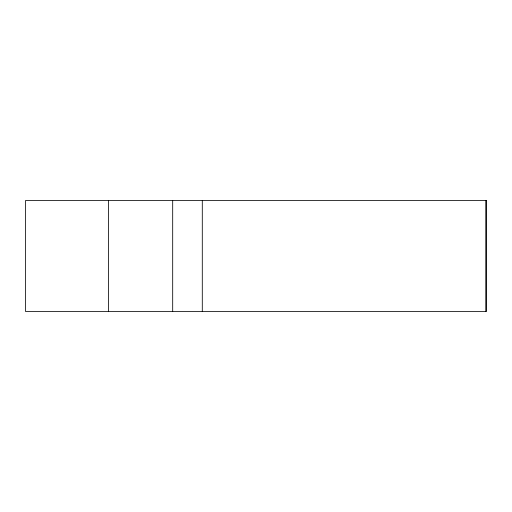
<?xml version="1.0" encoding="UTF-8"?>
<svg xmlns="http://www.w3.org/2000/svg" width="512" height="512" viewBox="0 0 512 512"><rect width="100%" height="100%" fill="white"/><g stroke="black" fill="none" stroke-linecap="round" stroke-linejoin="round"><path stroke-width="0.77" d="M485.779 200.442L485.779 311.558M202.291 200.442L202.291 311.558M172.691 200.442L172.691 311.558M108.422 200.442L108.422 311.558M486.4 200.442L25.6 200.442L25.6 311.558L486.4 311.558L486.4 200.442"/></g></svg>
